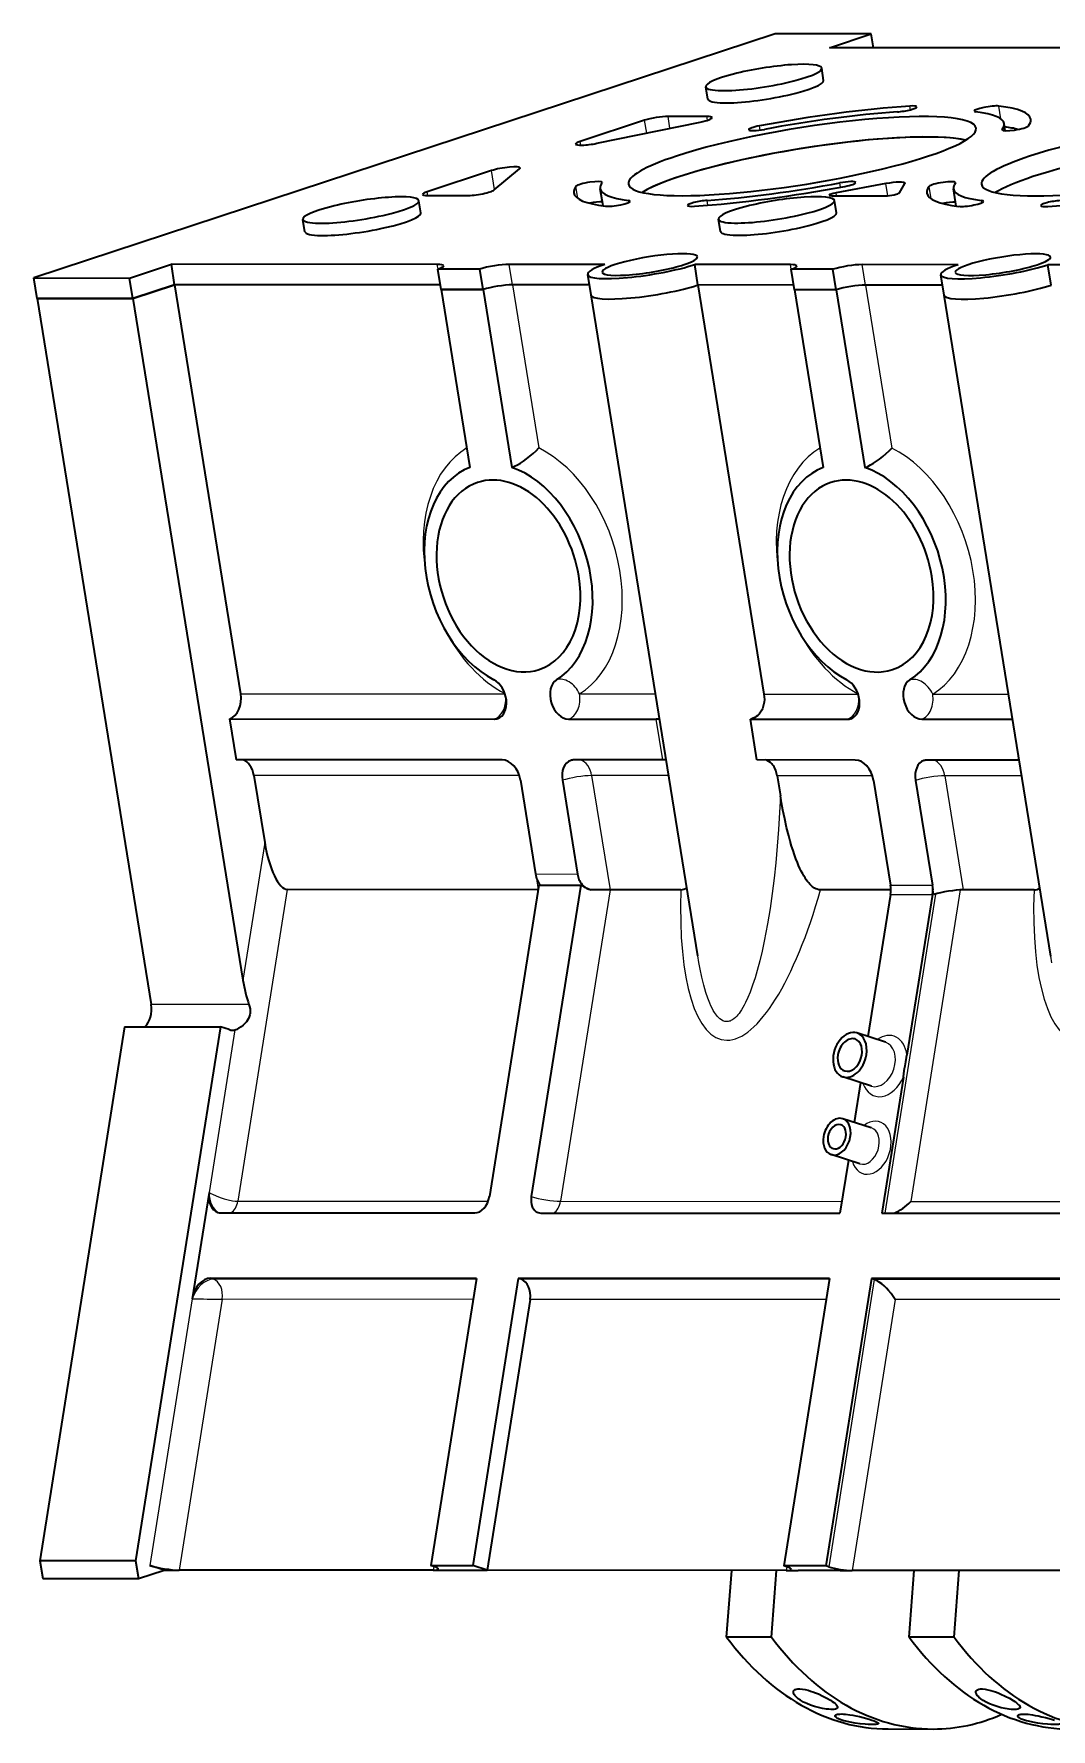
# Model space of a CAD drawing. Extents: x 0 to 420, y 0 to 297.
# Drawn here: x 221.7 to 270.3, y 80.4 to 161.3 of the extents above; entities that cross this region are included whole.
import ezdxf

# ---------------------------------------------------------------- set-up
doc = ezdxf.new("R2010")
doc.units = 0

msp = doc.modelspace()

# ---------------------------------------------------------------- linework, layer by layer
at = {"color": 7, "lineweight": 35}
for p, q in [((257.094, 161.284), (221.725, 149.633)), ((221.882, 148.659), (227.319, 114.956)), ((226.444, 148.655), (231.692, 116.121)), ((253.392, 117.271), (248.302, 148.824)), ((270.238, 117.263), (265.148, 148.816)), ((226.053, 113.895), (222.007, 88.402)), ((230.621, 113.893), (226.576, 88.4))]:
    msp.add_line(p, q, dxfattribs=at)
at = {"color": 7, "lineweight": 35, "ltscale": 0.114352}
msp.add_line((261.668, 161.283), (257.094, 161.284), dxfattribs=at)
at = {"color": 7, "lineweight": 35, "ltscale": 0.052503}
for p, q in [((259.674, 160.626), (261.668, 161.283)), ((226.287, 149.629), (228.281, 150.286)), ((228.439, 149.312), (226.444, 148.655)), ((226.444, 148.655), (228.439, 149.312))]:
    msp.add_line(p, q, dxfattribs=at)
at = {"color": 7, "lineweight": 35, "ltscale": 0.016662}
msp.add_line((261.775, 160.625), (261.668, 161.283), dxfattribs=at)
at = {"color": 7, "lineweight": 35, "ltscale": 0.317207}
for p, q in [((272.362, 160.621), (259.674, 160.626)), ((240.97, 150.281), (228.281, 150.286)), ((244.066, 126.633), (231.378, 126.639)), ((242.836, 101.884), (230.148, 101.89))]:
    msp.add_line(p, q, dxfattribs=at)
at = {"color": 7, "lineweight": 35, "ltscale": 0.014805}
for p, q in [((259.401, 159.066), (259.307, 159.65)), ((253.873, 158.174), (253.779, 158.759)), ((240.185, 152.736), (240.091, 153.321)), ((260.012, 152.745), (259.918, 153.33)), ((234.657, 151.844), (234.562, 152.429)), ((254.484, 151.853), (254.39, 152.438))]:
    msp.add_line(p, q, dxfattribs=at)
at = {"color": 7, "lineweight": 13, "ltscale": 0.004481}
msp.add_line((263.542, 157.664), (263.514, 157.841), dxfattribs=at)
at = {"color": 7, "lineweight": 13, "ltscale": 0.015526}
msp.add_line((267.857, 157.226), (267.758, 157.839), dxfattribs=at)
at = {"color": 7, "lineweight": 35, "ltscale": 0.080892}
for p, q in [((250.859, 157.164), (247.786, 156.152)), ((243.559, 154.76), (240.486, 153.747))]:
    msp.add_line(p, q, dxfattribs=at)
at = {"color": 7, "lineweight": 35, "ltscale": 0.125798}
msp.add_line((248.579, 156.061), (253.508, 157.073), dxfattribs=at)
at = {"color": 7, "lineweight": 13, "ltscale": 0.015558}
msp.add_line((250.958, 156.55), (250.859, 157.164), dxfattribs=at)
at = {"color": 7, "lineweight": 13, "ltscale": 0.014342}
msp.add_line((252.068, 156.777), (251.976, 157.344), dxfattribs=at)
at = {"color": 7, "lineweight": 35, "ltscale": 0.046399}
for p, q in [((253.832, 157.343), (251.976, 157.344)), ((240.511, 153.567), (242.367, 153.566))]:
    msp.add_line(p, q, dxfattribs=at)
at = {"color": 7, "lineweight": 13, "ltscale": 0.004529}
msp.add_line((253.861, 157.164), (253.832, 157.343), dxfattribs=at)
at = {"color": 7, "lineweight": 35, "ltscale": 0.008657}
msp.add_line((268.068, 156.662), (268.013, 157.004), dxfattribs=at)
at = {"color": 7, "lineweight": 13, "ltscale": 0.005085}
msp.add_line((256.377, 156.694), (256.344, 156.895), dxfattribs=at)
at = {"color": 7, "lineweight": 13, "ltscale": 0.000865202}
msp.add_line((267.924, 156.688), (267.918, 156.722), dxfattribs=at)
at = {"color": 7, "lineweight": 13, "ltscale": 0.00456}
msp.add_line((247.815, 155.972), (247.786, 156.152), dxfattribs=at)
at = {"color": 7, "lineweight": 13, "ltscale": 0.022876}
msp.add_line((243.705, 153.856), (243.559, 154.76), dxfattribs=at)
at = {"color": 7, "lineweight": 35, "ltscale": 0.039593}
msp.add_line((243.681, 153.836), (244.898, 154.849), dxfattribs=at)
at = {"color": 7, "lineweight": 13, "ltscale": 0.004561}
msp.add_line((240.515, 153.567), (240.486, 153.747), dxfattribs=at)
at = {"color": 7, "lineweight": 13, "ltscale": 0.014891}
for p, q in [((247.681, 153.422), (247.586, 154.01)), ((264.527, 153.415), (264.432, 154.003))]:
    msp.add_line(p, q, dxfattribs=at)
at = {"color": 7, "lineweight": 35, "ltscale": 0.020749}
msp.add_line((248.877, 153.076), (248.745, 153.896), dxfattribs=at)
at = {"color": 7, "lineweight": 35, "ltscale": 0.060413}
msp.add_line((262.375, 154.137), (259.997, 153.703), dxfattribs=at)
at = {"color": 7, "lineweight": 13, "ltscale": 0.005213}
msp.add_line((260.211, 153.967), (260.177, 154.172), dxfattribs=at)
at = {"color": 7, "lineweight": 13, "ltscale": 0.01455}
msp.add_line((262.467, 153.562), (262.375, 154.137), dxfattribs=at)
at = {"color": 7, "lineweight": 35, "ltscale": 0.012674}
msp.add_line((263.02, 153.702), (263.281, 154.137), dxfattribs=at)
at = {"color": 7, "lineweight": 35, "ltscale": 0.02075}
msp.add_line((265.724, 153.069), (265.592, 153.888), dxfattribs=at)
at = {"color": 7, "lineweight": 13, "ltscale": 0.002513}
msp.add_line((250.106, 153.239), (250.09, 153.338), dxfattribs=at)
at = {"color": 7, "lineweight": 13, "ltscale": 0.005818}
msp.add_line((253.878, 153.107), (253.841, 153.336), dxfattribs=at)
at = {"color": 7, "lineweight": 35, "ltscale": 0.064246}
msp.add_line((259.785, 153.558), (262.355, 153.557), dxfattribs=at)
at = {"color": 7, "lineweight": 13, "ltscale": 0.003668}
msp.add_line((260.021, 153.558), (259.997, 153.703), dxfattribs=at)
at = {"color": 7, "lineweight": 13, "ltscale": 0.002512}
msp.add_line((266.952, 153.231), (266.936, 153.33), dxfattribs=at)
at = {"color": 7, "lineweight": 35, "ltscale": 0.024675}
for p, q in [((228.439, 149.312), (228.281, 150.286)), ((241.158, 149.081), (241.001, 150.055)), ((243.157, 149.08), (243, 150.055)), ((248.302, 148.824), (248.144, 149.798)), ((253.405, 149.301), (253.248, 150.275)), ((258.005, 149.073), (257.848, 150.048)), ((260.004, 149.072), (259.846, 150.047)), ((265.148, 148.816), (264.991, 149.79)), ((270.251, 149.293), (270.094, 150.267)), ((221.882, 148.659), (221.725, 149.633)), ((226.444, 148.655), (226.287, 149.629))]:
    msp.add_line(p, q, dxfattribs=at)
at = {"color": 7, "lineweight": 13, "ltscale": 0.005662}
for p, q in [((241.006, 150.057), (240.97, 150.281)), ((257.852, 150.049), (257.816, 150.273))]:
    msp.add_line(p, q, dxfattribs=at)
at = {"color": 7, "lineweight": 35, "ltscale": 0.049968}
msp.add_line((243, 150.055), (241.001, 150.055), dxfattribs=at)
at = {"color": 7, "lineweight": 13, "ltscale": 0.024675}
for p, q in [((244.553, 149.305), (244.396, 150.279)), ((261.4, 149.297), (261.243, 150.271))]:
    msp.add_line(p, q, dxfattribs=at)
at = {"color": 7, "lineweight": 35, "ltscale": 0.114214}
for p, q in [((248.965, 150.277), (244.396, 150.279)), ((257.816, 150.273), (253.248, 150.275)), ((265.811, 150.269), (261.243, 150.271))]:
    msp.add_line(p, q, dxfattribs=at)
at = {"color": 7, "lineweight": 35, "ltscale": 0.049969}
for p, q in [((259.846, 150.047), (257.848, 150.048)), ((241.158, 149.081), (243.157, 149.08)), ((243.157, 149.08), (241.158, 149.081)), ((260.004, 149.072), (258.005, 149.073)), ((260.004, 149.072), (258.005, 149.073)), ((245.815, 120.656), (247.814, 120.655)), ((240.661, 88.173), (242.659, 88.172)), ((241.344, 87.952), (243.342, 87.951)), ((259.506, 88.164), (257.507, 88.165)), ((260.189, 87.944), (258.19, 87.944))]:
    msp.add_line(p, q, dxfattribs=at)
at = {"color": 7, "lineweight": 35, "ltscale": 0.12849}
msp.add_line((275.234, 150.265), (270.094, 150.267), dxfattribs=at)
at = {"color": 7, "lineweight": 35, "ltscale": 0.114049}
for p, q in [((221.725, 149.633), (226.287, 149.629)), ((226.444, 148.655), (221.882, 148.659)), ((221.882, 148.659), (226.444, 148.655))]:
    msp.add_line(p, q, dxfattribs=at)
at = {"color": 7, "lineweight": 35, "ltscale": 0.317084}
msp.add_line((241.122, 149.306), (228.439, 149.312), dxfattribs=at)
msp.add_line((241.122, 149.306), (228.439, 149.312), dxfattribs=at)
at = {"color": 7, "lineweight": 35, "ltscale": 0.494438}
msp.add_line((228.439, 149.312), (231.588, 129.787), dxfattribs=at)
at = {"color": 7, "lineweight": 35, "ltscale": 0.214915}
for p, q in [((241.158, 149.081), (242.527, 140.594)), ((243.157, 149.08), (244.526, 140.593)), ((258.005, 149.073), (259.374, 140.586)), ((260.004, 149.072), (261.373, 140.586))]:
    msp.add_line(p, q, dxfattribs=at)
at = {"color": 7, "lineweight": 35, "ltscale": 0.091776}
msp.add_line((248.224, 149.303), (244.553, 149.305), dxfattribs=at)
msp.add_line((248.224, 149.303), (244.553, 149.305), dxfattribs=at)
at = {"color": 7, "lineweight": 13, "ltscale": 0.197103}
for p, q in [((244.553, 149.305), (245.809, 141.521)), ((261.4, 149.297), (262.656, 141.513))]:
    msp.add_line(p, q, dxfattribs=at)
at = {"color": 7, "lineweight": 35, "ltscale": 0.114092}
msp.add_line((257.969, 149.298), (253.405, 149.301), dxfattribs=at)
msp.add_line((257.969, 149.298), (253.405, 149.301), dxfattribs=at)
at = {"color": 7, "lineweight": 35, "ltscale": 0.494437}
msp.add_line((253.405, 149.301), (256.555, 129.775), dxfattribs=at)
at = {"color": 7, "lineweight": 35, "ltscale": 0.091777}
msp.add_line((265.071, 149.295), (261.4, 149.297), dxfattribs=at)
msp.add_line((265.071, 149.295), (261.4, 149.297), dxfattribs=at)
at = {"color": 7, "lineweight": 13, "ltscale": 0.315216}
msp.add_line((231.588, 129.787), (244.197, 129.781), dxfattribs=at)
at = {"color": 7, "lineweight": 13, "ltscale": 0.090392}
msp.add_line((247.758, 129.779), (251.374, 129.778), dxfattribs=at)
at = {"color": 7, "lineweight": 13, "ltscale": 0.112224}
msp.add_line((256.555, 129.775), (261.044, 129.773), dxfattribs=at)
at = {"color": 7, "lineweight": 13, "ltscale": 0.090391}
msp.add_line((264.605, 129.772), (268.221, 129.77), dxfattribs=at)
at = {"color": 7, "lineweight": 35, "ltscale": 0.04935}
for p, q in [((231.063, 128.588), (231.378, 126.639)), ((256.221, 126.628), (255.907, 128.576))]:
    msp.add_line(p, q, dxfattribs=at)
at = {"color": 7, "lineweight": 35, "ltscale": 0.315821}
msp.add_line((231.063, 128.588), (243.696, 128.582), dxfattribs=at)
at = {"color": 7, "lineweight": 35, "ltscale": 0.104547}
msp.add_line((247.233, 128.58), (251.415, 128.578), dxfattribs=at)
at = {"color": 7, "lineweight": 13, "ltscale": 0.04935}
msp.add_line((251.729, 126.63), (251.415, 128.578), dxfattribs=at)
at = {"color": 7, "lineweight": 35, "ltscale": 0.115892}
msp.add_line((255.907, 128.576), (260.543, 128.574), dxfattribs=at)
at = {"color": 7, "lineweight": 35, "ltscale": 0.10836}
msp.add_line((264.08, 128.573), (268.414, 128.571), dxfattribs=at)
at = {"color": 7, "lineweight": 35, "ltscale": 0.105932}
msp.add_line((251.729, 126.63), (247.492, 126.632), dxfattribs=at)
at = {"color": 7, "lineweight": 35, "ltscale": 0.117277}
msp.add_line((260.912, 126.625), (256.221, 126.628), dxfattribs=at)
at = {"color": 7, "lineweight": 35, "ltscale": 0.109746}
msp.add_line((268.729, 126.622), (264.339, 126.624), dxfattribs=at)
at = {"color": 7, "lineweight": 35, "ltscale": 0.081132}
msp.add_line((232.217, 125.889), (232.734, 122.685), dxfattribs=at)
at = {"color": 7, "lineweight": 13, "ltscale": 0.316601}
msp.add_line((244.881, 125.883), (232.217, 125.889), dxfattribs=at)
at = {"color": 7, "lineweight": 35, "ltscale": 0.113277}
for p, q in [((244.937, 125.658), (245.658, 121.185)), ((246.936, 125.657), (247.657, 121.184))]:
    msp.add_line(p, q, dxfattribs=at)
at = {"color": 7, "lineweight": 13, "ltscale": 0.137952}
for p, q in [((248.332, 125.882), (249.211, 120.434)), ((265.178, 125.874), (266.057, 120.427))]:
    msp.add_line(p, q, dxfattribs=at)
at = {"color": 7, "lineweight": 13, "ltscale": 0.091776}
msp.add_line((252.003, 125.88), (248.332, 125.882), dxfattribs=at)
at = {"color": 7, "lineweight": 35, "ltscale": 0.024313}
msp.add_line((257.183, 125.878), (257.338, 124.918), dxfattribs=at)
at = {"color": 7, "lineweight": 13, "ltscale": 0.113609}
msp.add_line((261.728, 125.876), (257.183, 125.878), dxfattribs=at)
at = {"color": 7, "lineweight": 35, "ltscale": 0.126677}
for p, q in [((261.783, 125.651), (262.59, 120.648)), ((263.782, 125.65), (264.589, 120.647))]:
    msp.add_line(p, q, dxfattribs=at)
at = {"color": 7, "lineweight": 13, "ltscale": 0.091777}
msp.add_line((268.85, 125.873), (265.178, 125.874), dxfattribs=at)
at = {"color": 7, "lineweight": 13, "ltscale": 0.166168}
msp.add_line((232.734, 122.685), (231.692, 116.121), dxfattribs=at)
at = {"color": 7, "lineweight": 35, "ltscale": 0.376426}
for p, q in [((245.815, 120.656), (243.455, 105.785)), ((247.814, 120.655), (245.454, 105.784))]:
    msp.add_line(p, q, dxfattribs=at)
at = {"color": 7, "lineweight": 13, "ltscale": 0.049968}
for p, q in [((245.658, 121.185), (247.657, 121.184)), ((262.59, 120.648), (264.589, 120.647))]:
    msp.add_line(p, q, dxfattribs=at)
at = {"color": 7, "lineweight": 13, "ltscale": 0.0158}
msp.add_line((245.682, 121.073), (245.782, 120.449), dxfattribs=at)
at = {"color": 7, "lineweight": 13, "ltscale": 0.005638}
msp.add_line((264.589, 120.647), (264.625, 120.425), dxfattribs=at)
at = {"color": 7, "lineweight": 13, "ltscale": 0.376426}
for p, q in [((233.81, 120.441), (231.45, 105.57)), ((249.211, 120.434), (246.851, 105.563))]:
    msp.add_line(p, q, dxfattribs=at)
at = {"color": 7, "lineweight": 35, "ltscale": 0.299258}
msp.add_line((245.78, 120.436), (233.81, 120.441), dxfattribs=at)
at = {"color": 7, "lineweight": 35, "ltscale": 0.084515}
msp.add_line((252.591, 120.433), (249.211, 120.434), dxfattribs=at)
at = {"color": 7, "lineweight": 35, "ltscale": 0.083952}
msp.add_line((262.608, 120.428), (259.25, 120.43), dxfattribs=at)
at = {"color": 7, "lineweight": 35, "ltscale": 0.171539}
msp.add_line((262.591, 120.203), (261.516, 113.426), dxfattribs=at)
at = {"color": 7, "lineweight": 13, "ltscale": 0.38554}
msp.add_line((264.737, 120.227), (262.32, 104.996), dxfattribs=at)
at = {"color": 7, "lineweight": 13, "ltscale": 0.049969}
msp.add_line((262.591, 120.203), (264.59, 120.202), dxfattribs=at)
at = {"color": 7, "lineweight": 35, "ltscale": 0.193842}
msp.add_line((264.59, 120.202), (263.375, 112.544), dxfattribs=at)
at = {"color": 7, "lineweight": 13, "ltscale": 0.376328}
msp.add_line((265.914, 120.423), (263.555, 105.556), dxfattribs=at)
at = {"color": 7, "lineweight": 13, "ltscale": 0.005637}
msp.add_line((264.661, 120.202), (264.625, 120.425), dxfattribs=at)
at = {"color": 7, "lineweight": 35, "ltscale": 0.084516}
msp.add_line((269.438, 120.425), (266.057, 120.427), dxfattribs=at)
at = {"color": 7, "lineweight": 13, "ltscale": 0.116618}
msp.add_line((231.984, 114.956), (227.319, 114.956), dxfattribs=at)
at = {"color": 7, "lineweight": 35, "ltscale": 0.114201}
for p, q in [((226.053, 113.895), (230.621, 113.893)), ((226.576, 88.4), (222.007, 88.402))]:
    msp.add_line(p, q, dxfattribs=at)
at = {"color": 7, "lineweight": 13, "ltscale": 0.196414}
msp.add_line((231.315, 113.746), (230.084, 105.986), dxfattribs=at)
at = {"color": 7, "lineweight": 35, "ltscale": 0.011093}
msp.add_line((231.043, 113.756), (230.621, 113.893), dxfattribs=at)
at = {"color": 7, "lineweight": 35, "ltscale": 0.035887}
for p, q in [((262.357, 113.154), (260.991, 113.596)), ((261.676, 109.062), (260.31, 109.504))]:
    msp.add_line(p, q, dxfattribs=at)
at = {"color": 7, "lineweight": 35, "ltscale": 0.035888}
for p, q in [((261.68, 111.061), (260.314, 111.502)), ((261.123, 107.35), (259.757, 107.791))]:
    msp.add_line(p, q, dxfattribs=at)
at = {"color": 7, "lineweight": 35, "ltscale": 0.048147}
msp.add_line((261.167, 111.227), (260.865, 109.325), dxfattribs=at)
at = {"color": 7, "lineweight": 35, "ltscale": 0.164464}
msp.add_line((263.208, 111.494), (262.177, 104.996), dxfattribs=at)
at = {"color": 7, "lineweight": 35, "ltscale": 0.063994}
msp.add_line((260.579, 107.525), (260.178, 104.997), dxfattribs=at)
at = {"color": 7, "lineweight": 35, "ltscale": 0.128382}
msp.add_line((230.084, 105.986), (229.279, 100.915), dxfattribs=at)
at = {"color": 7, "lineweight": 13, "ltscale": 0.298677}
msp.add_line((231.45, 105.57), (243.397, 105.565), dxfattribs=at)
at = {"color": 7, "lineweight": 13, "ltscale": 0.335402}
msp.add_line((246.851, 105.563), (260.267, 105.557), dxfattribs=at)
at = {"color": 7, "lineweight": 13, "ltscale": 0.353246}
for p, q in [((263.555, 105.556), (277.685, 105.549)), ((276.942, 100.867), (262.812, 100.874))]:
    msp.add_line(p, q, dxfattribs=at)
at = {"color": 7, "lineweight": 35, "ltscale": 0.30293}
for p, q in [((230.643, 105.011), (242.76, 105.005)), ((240.773, 87.952), (228.655, 87.958))]:
    msp.add_line(p, q, dxfattribs=at)
at = {"color": 7, "lineweight": 35, "ltscale": 0.35692}
for p, q in [((245.901, 105.004), (260.178, 104.997)), ((257.619, 87.945), (243.342, 87.951))]:
    msp.add_line(p, q, dxfattribs=at)
at = {"color": 7, "lineweight": 35, "ltscale": 0.385472}
msp.add_line((262.177, 104.996), (277.596, 104.989), dxfattribs=at)
at = {"color": 7, "lineweight": 13, "ltscale": 0.003589}
msp.add_line((230.285, 101.845), (230.148, 101.89), dxfattribs=at)
at = {"color": 7, "lineweight": 13, "ltscale": 0.313617}
msp.add_line((242.829, 101.84), (230.285, 101.845), dxfattribs=at)
at = {"color": 7, "lineweight": 35, "ltscale": 0.347062}
for p, q in [((242.836, 101.884), (240.661, 88.173)), ((244.835, 101.883), (242.659, 88.172)), ((259.683, 101.876), (257.507, 88.165)), ((261.682, 101.875), (259.506, 88.164))]:
    msp.add_line(p, q, dxfattribs=at)
at = {"color": 7, "lineweight": 35, "ltscale": 0.371197}
msp.add_line((259.683, 101.876), (244.835, 101.883), dxfattribs=at)
at = {"color": 7, "lineweight": 35, "ltscale": 0.003589}
for p, q in [((244.972, 101.839), (244.835, 101.883)), ((261.818, 101.831), (261.682, 101.875)), ((240.797, 88.129), (240.661, 88.173)), ((257.644, 88.121), (257.507, 88.165)), ((259.643, 88.12), (259.506, 88.164))]:
    msp.add_line(p, q, dxfattribs=at)
at = {"color": 7, "lineweight": 13, "ltscale": 0.367607}
msp.add_line((259.676, 101.832), (244.972, 101.839), dxfattribs=at)
at = {"color": 7, "lineweight": 13, "ltscale": 0.347062}
msp.add_line((261.818, 101.831), (259.643, 88.12), dxfattribs=at)
at = {"color": 7, "lineweight": 35, "ltscale": 0.385471}
msp.add_line((277.1, 101.868), (261.682, 101.875), dxfattribs=at)
at = {"color": 7, "lineweight": 13, "ltscale": 0.381882}
msp.add_line((277.094, 101.824), (261.818, 101.831), dxfattribs=at)
at = {"color": 7, "lineweight": 13, "ltscale": 0.322374}
msp.add_line((229.279, 100.915), (227.259, 88.179), dxfattribs=at)
at = {"color": 7, "lineweight": 13, "ltscale": 0.327311}
for p, q in [((230.707, 100.889), (228.655, 87.958)), ((262.812, 100.874), (260.76, 87.943))]:
    msp.add_line(p, q, dxfattribs=at)
at = {"color": 7, "lineweight": 13, "ltscale": 0.299258}
msp.add_line((242.678, 100.883), (230.707, 100.889), dxfattribs=at)
at = {"color": 7, "lineweight": 35, "ltscale": 0.327311}
msp.add_line((245.394, 100.882), (243.342, 87.951), dxfattribs=at)
at = {"color": 7, "lineweight": 13, "ltscale": 0.353247}
msp.add_line((259.524, 100.875), (245.394, 100.882), dxfattribs=at)
at = {"color": 7, "lineweight": 35, "ltscale": 0.021431}
for p, q in [((222.007, 88.402), (222.144, 87.555)), ((226.575, 88.4), (226.712, 87.553))]:
    msp.add_line(p, q, dxfattribs=at)
at = {"color": 7, "lineweight": 35, "ltscale": 0.1142}
msp.add_line((222.144, 87.555), (226.712, 87.553), dxfattribs=at)
at = {"color": 7, "lineweight": 35, "ltscale": 0.032361}
msp.add_line((226.712, 87.553), (227.941, 87.958), dxfattribs=at)
at = {"color": 7, "lineweight": 35, "ltscale": 0.017944}
for p, q in [((227.941, 87.958), (227.258, 88.179)), ((243.342, 87.951), (242.659, 88.172))]:
    msp.add_line(p, q, dxfattribs=at)
at = {"color": 7, "lineweight": 35, "ltscale": 0.017846}
msp.add_line((227.942, 87.958), (228.655, 87.958), dxfattribs=at)
at = {"color": 7, "lineweight": 13, "ltscale": 0.004436}
for p, q in [((240.8, 88.128), (240.773, 87.952)), ((257.647, 88.12), (257.619, 87.945))]:
    msp.add_line(p, q, dxfattribs=at)
at = {"color": 7, "lineweight": 35, "ltscale": 0.014277}
for p, q in [((240.773, 87.952), (241.344, 87.952)), ((260.189, 87.944), (260.76, 87.943))]:
    msp.add_line(p, q, dxfattribs=at)
at = {"color": 7, "lineweight": 35, "ltscale": 0.079765}
for p, q in [((254.772, 84.764), (255.013, 87.946)), ((256.914, 84.763), (257.155, 87.945)), ((263.481, 84.76), (263.722, 87.942)), ((265.622, 84.759), (265.864, 87.941))]:
    msp.add_line(p, q, dxfattribs=at)
at = {"color": 7, "lineweight": 35, "ltscale": 0.014276}
msp.add_line((257.619, 87.945), (258.19, 87.944), dxfattribs=at)
at = {"color": 7, "lineweight": 35, "ltscale": 0.356918}
msp.add_line((275.037, 87.937), (260.76, 87.943), dxfattribs=at)
at = {"color": 7, "lineweight": 35, "ltscale": 0.053538}
for p, q in [((256.914, 84.763), (254.772, 84.764)), ((265.622, 84.759), (263.481, 84.76)), ((262.477, 80.375), (264.619, 80.374))]:
    msp.add_line(p, q, dxfattribs=at)
at = {"color": 7, "lineweight": 35}
for points in [[(244.526, 140.593), (244.59, 140.617), (244.657, 140.645), (244.795, 140.715), (244.935, 140.798), (245.08, 140.894), (245.221, 140.996), (245.386, 141.126), (245.54, 141.259), (245.683, 141.391), (245.809, 141.521)], [(261.373, 140.586), (261.437, 140.609), (261.504, 140.638), (261.642, 140.708), (261.782, 140.79), (261.927, 140.886), (262.068, 140.988), (262.232, 141.118), (262.387, 141.251), (262.529, 141.384), (262.656, 141.513)], [(256.555, 129.775), (256.569, 129.645), (256.572, 129.513), (256.562, 129.381), (256.538, 129.252), (256.501, 129.128), (256.478, 129.069), (256.451, 129.011), (256.39, 128.909), (256.356, 128.862), (256.318, 128.817), (256.256, 128.756), (256.189, 128.703), (256.115, 128.657), (256.038, 128.619), (255.973, 128.595), (255.907, 128.576)], [(257.183, 125.878), (257.157, 126.005), (257.118, 126.126), (257.067, 126.24), (257.036, 126.296), (257.002, 126.348), (256.968, 126.394), (256.93, 126.437), (256.862, 126.501), (256.788, 126.554), (256.707, 126.597), (256.621, 126.627)], [(259.25, 120.43), (259.164, 120.437), (259.098, 120.454), (259.031, 120.48), (258.966, 120.514), (258.908, 120.552), (258.852, 120.596), (258.795, 120.646), (258.741, 120.7), (258.687, 120.761), (258.635, 120.825), (258.572, 120.911), (258.513, 120.999), (258.456, 121.093), (258.402, 121.188), (258.335, 121.317), (258.271, 121.448), (258.208, 121.589), (258.15, 121.73), (258.079, 121.912), (258.013, 122.094), (257.942, 122.306), (257.875, 122.517), (257.805, 122.758), (257.739, 122.999), (257.636, 123.411), (257.543, 123.822), (257.46, 124.232), (257.396, 124.575), (257.338, 124.918)], [(247.657, 121.184), (247.685, 121.054), (247.726, 120.929), (247.751, 120.869), (247.78, 120.812), (247.825, 120.74), (247.876, 120.674), (247.934, 120.614), (248.015, 120.55), (248.106, 120.499), (248.205, 120.46), (248.31, 120.434)], [(248.31, 120.434), (248.249, 120.447), (248.189, 120.464), (248.113, 120.492), (248.041, 120.528), (247.975, 120.571), (247.91, 120.626)], [(231.984, 114.956), (232.014, 114.856), (232.034, 114.754), (232.043, 114.65), (232.038, 114.546), (232.022, 114.455), (231.996, 114.367), (231.96, 114.282), (231.915, 114.203), (231.864, 114.128), (231.806, 114.059), (231.76, 114.01), (231.711, 113.965), (231.608, 113.884), (231.507, 113.822)], [(263.283, 112.022), (263.318, 112.227), (263.356, 112.434), (263.375, 112.544)], [(263.208, 111.494), (263.232, 111.664), (263.265, 111.903), (263.283, 112.022)], [(262.812, 100.874), (262.722, 101.019), (262.616, 101.164), (262.498, 101.308), (262.396, 101.417), (262.288, 101.522), (262.173, 101.621), (262.052, 101.71), (261.991, 101.749), (261.93, 101.783), (261.873, 101.81), (261.818, 101.831)], [(257.958, 82.12), (257.959, 82.159), (257.97, 82.195), (257.994, 82.227), (258.03, 82.253), (258.06, 82.267), (258.093, 82.277), (258.173, 82.29), (258.267, 82.292), (258.393, 82.28), (258.527, 82.255), (258.665, 82.221), (258.778, 82.187), (258.89, 82.149), (259.02, 82.099), (259.148, 82.046), (259.357, 81.95), (259.552, 81.849), (259.728, 81.745)], [(258.3, 81.746), (258.192, 81.82), (258.101, 81.897), (258.06, 81.939), (258.025, 81.98), (257.999, 82.016), (257.98, 82.052), (257.966, 82.086), (257.958, 82.12)], [(260.063, 81.425), (260.061, 81.397), (260.048, 81.371), (260.023, 81.35), (259.997, 81.337), (259.964, 81.326), (259.882, 81.312), (259.813, 81.308), (259.737, 81.308), (259.643, 81.314), (259.543, 81.324), (259.354, 81.354), (259.16, 81.397), (258.968, 81.451), (258.781, 81.514), (258.605, 81.586), (258.445, 81.663), (258.3, 81.746)], [(259.728, 81.745), (259.814, 81.688), (259.891, 81.632), (259.947, 81.585), (259.994, 81.54), (260.033, 81.493), (260.057, 81.45), (260.063, 81.425)], [(266.667, 82.116), (266.667, 82.155), (266.679, 82.191), (266.703, 82.223), (266.739, 82.249), (266.768, 82.263), (266.802, 82.273), (266.882, 82.286), (266.976, 82.288), (267.102, 82.276), (267.236, 82.251), (267.374, 82.217), (267.486, 82.183), (267.599, 82.145), (267.729, 82.095), (267.857, 82.042), (268.066, 81.946), (268.261, 81.845), (268.437, 81.741)], [(267.009, 81.742), (266.901, 81.816), (266.81, 81.893), (266.768, 81.935), (266.733, 81.976), (266.708, 82.012), (266.688, 82.048), (266.675, 82.082), (266.667, 82.116)], [(268.772, 81.421), (268.77, 81.393), (268.757, 81.368), (268.732, 81.346), (268.705, 81.333), (268.673, 81.322), (268.591, 81.308), (268.522, 81.304), (268.446, 81.304), (268.352, 81.31), (268.252, 81.32), (268.063, 81.35), (267.869, 81.393), (267.677, 81.447), (267.49, 81.51), (267.313, 81.582), (267.153, 81.659), (267.009, 81.742)], [(268.437, 81.741), (268.523, 81.684), (268.599, 81.628), (268.656, 81.582), (268.703, 81.536), (268.742, 81.489), (268.766, 81.446), (268.772, 81.421)], [(259.952, 80.997), (259.954, 81.017), (259.966, 81.035), (259.987, 81.051), (260.017, 81.065), (260.058, 81.076), (260.106, 81.084), (260.179, 81.09), (260.261, 81.091), (260.351, 81.087), (260.447, 81.079), (260.651, 81.054), (260.79, 81.03), (260.93, 81.003), (261.107, 80.965), (261.279, 80.922), (261.566, 80.842), (261.699, 80.8)], [(260.272, 80.8), (260.137, 80.852), (260.081, 80.879), (260.033, 80.907), (259.996, 80.934), (259.969, 80.961), (259.958, 80.979), (259.952, 80.997)], [(268.661, 80.993), (268.663, 81.013), (268.675, 81.031), (268.696, 81.047), (268.726, 81.061), (268.767, 81.072), (268.815, 81.08), (268.888, 81.086), (268.97, 81.087), (269.06, 81.083), (269.156, 81.076), (269.359, 81.05), (269.499, 81.026), (269.639, 80.999), (269.816, 80.961), (269.988, 80.918), (270.275, 80.838), (270.408, 80.796)], [(268.981, 80.796), (268.846, 80.848), (268.789, 80.875), (268.742, 80.903), (268.704, 80.93), (268.678, 80.957), (268.667, 80.975), (268.661, 80.993)], [(262.014, 80.643), (262.012, 80.632), (262.002, 80.622), (261.978, 80.611), (261.941, 80.602), (261.893, 80.596), (261.794, 80.59), (261.674, 80.589), (261.531, 80.594), (261.378, 80.604), (261.142, 80.626), (260.904, 80.657), (260.671, 80.698), (260.46, 80.745), (260.363, 80.772), (260.272, 80.8)], [(261.699, 80.8), (261.811, 80.76), (261.904, 80.722), (261.976, 80.684), (261.999, 80.666), (262.011, 80.65), (262.014, 80.643)], [(270.723, 80.639), (270.72, 80.628), (270.711, 80.618), (270.686, 80.607), (270.65, 80.598), (270.602, 80.592), (270.502, 80.586), (270.382, 80.585), (270.24, 80.59), (270.087, 80.6), (269.851, 80.622), (269.613, 80.653), (269.38, 80.694), (269.169, 80.741), (269.071, 80.768), (268.981, 80.796)]]:
    msp.add_lwpolyline(points, dxfattribs=at)
at = {"color": 7, "lineweight": 13}
for points in [[(257.338, 124.918), (257.301, 124.115), (257.252, 123.314), (257.191, 122.512), (257.117, 121.713), (257.038, 120.983), (256.947, 120.256), (256.843, 119.532), (256.786, 119.172), (256.726, 118.812), (256.649, 118.394), (256.567, 117.979), (256.465, 117.506), (256.353, 117.038), (256.231, 116.576), (256.127, 116.224), (256.014, 115.878), (255.89, 115.541), (255.788, 115.291), (255.677, 115.05), (255.614, 114.926), (255.548, 114.807), (255.488, 114.706), (255.424, 114.61), (255.367, 114.531), (255.308, 114.456), (255.253, 114.394), (255.196, 114.336), (255.112, 114.265), (255.025, 114.208), (254.981, 114.185), (254.936, 114.167), (254.892, 114.153), (254.849, 114.144), (254.806, 114.139), (254.764, 114.139), (254.722, 114.143), (254.68, 114.15), (254.638, 114.163), (254.595, 114.179), (254.52, 114.22), (254.449, 114.272), (254.38, 114.335), (254.331, 114.388), (254.284, 114.446), (254.196, 114.572), (254.133, 114.675), (254.075, 114.785), (254.019, 114.9), (253.966, 115.019), (253.87, 115.266), (253.784, 115.523), (253.729, 115.703), (253.679, 115.886), (253.586, 116.26), (253.505, 116.64), (253.446, 116.954), (253.392, 117.271)], [(270.292, 116.946), (270.238, 117.263)], [(230.084, 105.986), (230.159, 105.942), (230.239, 105.898), (230.415, 105.816), (230.605, 105.742), (230.801, 105.678), (230.999, 105.628), (231.192, 105.592), (231.326, 105.576), (231.45, 105.57)]]:
    msp.add_lwpolyline(points, dxfattribs=at)
at = {"color": 7, "lineweight": 35}
for centre, radius, start, end in [((243.698, 129.077), 0.495, 269.815, 288.12407), ((251.422, 126.885), 1.693, 85.02316, 90.22661), ((260.544, 129.07), 0.495, 269.815, 288.12407), ((247.491, 126.136), 0.495, 89.81478, 108.13321), ((251.743, 125.267), 1.362, 84.10253, 90.57922), ((264.337, 126.129), 0.495, 89.81478, 108.13321), ((246.952, 121.39), 1.31, 189.00743, 214.08795), ((249.128, -357.707), 478.141, 89.99013, 90.09804), ((252.593, 120.861), 0.429, 269.82131, 309.58657), ((269.439, 120.854), 0.429, 269.82131, 309.58657), ((231.198, 114.233), 0.501, 251.94674, 269.91178), ((231.197, 114.229), 0.497, 270.05524, 283.77866), ((231.111, 114.534), 0.814, 284.52794, 299.07711), ((245.901, 105.4), 0.397, 252.1859, 270.12283)]:
    msp.add_arc(centre, radius, start, end, dxfattribs=at)
at = {"color": 7, "lineweight": 13}
msp.add_arc((230.892, 150.365), 49.477, 268.1326, 269.78636, dxfattribs=at)
at = {"color": 7, "lineweight": 35}
for centre, major_axis, ratio, start_param, end_param in [((256.543, 159.204), (2.764, 0.446), 0.160682, 6.283185, 9.424778), ((256.543, 159.204), (2.764, 0.446), 0.160682, 3.877324, 6.283185), ((256.543, 159.204), (2.764, 0.446), 0.160682, 3.141593, 3.877324), ((256.637, 158.62), (2.764, 0.446), 0.160682, 3.877324, 6.283185), ((256.637, 158.62), (2.764, 0.446), 0.160682, 3.141593, 3.877324), ((258.379, 155.45), (10.9, 1.758), 0.160682, 1.054559, 1.732594), ((263.216, 157.702), (0.633, 0.102), 0.160682, 4.196152, 6.283109), ((263.216, 157.702), (0.633, 0.102), 0.160682, 6.283109, 7.337744), ((267.213, 157.7), (0.633, 0.102), 0.160682, 0.509371, 3.14165), ((258.379, 155.45), (10.9, 1.758), 0.160682, 6.283184, 6.792556), ((251.43, 157.164), (0.79, 0.127), 0.160682, 0.781965, 2.352761), ((258.379, 155.45), (8.293, 1.338), 0.160682, 6.283145, 8.635947), ((253.286, 157.163), (0.79, 0.127), 0.160682, 4.970755, 6.283223), ((253.286, 157.163), (0.79, 0.127), 0.160682, 0.000038, 0.781965), ((258.379, 155.45), (9.634, 1.554), 0.160682, 1.054559, 1.732594), ((267.213, 157.7), (0.633, 0.102), 0.160682, 3.14165, 3.650963), ((258.379, 155.45), (9.634, 1.554), 0.160682, 6.283184, 6.792556), ((258.379, 155.45), (9.634, 1.554), 0.160682, 6.114521, 6.283184), ((258.379, 155.45), (10.9, 1.758), 0.160682, 6.114521, 6.283184), ((275.226, 155.442), (8.293, 1.338), 0.160682, 6.283145, 8.635947), ((258.379, 155.45), (8.293, 1.338), 0.160682, 3.141552, 6.283145), ((258.536, 154.475), (8.293, 1.338), 0.160682, 0.374333, 2.767259), ((258.536, 154.475), (-8.293, -1.338), 0.160682, 3.515903, 5.494354), ((258.536, 154.475), (8.293, 1.338), 0.160682, 0.37431, 2.352761), ((256.462, 156.811), (0.633, 0.102), 0.160682, 1.732594, 3.141593), ((256.462, 156.811), (0.633, 0.102), 0.160682, 3.141593, 4.874187), ((275.226, 155.442), (8.293, 1.338), 0.160682, 3.141552, 6.283145), ((268.545, 156.806), (0.633, 0.102), 0.160682, 2.972928, 3.141593), ((268.545, 156.806), (0.633, 0.102), 0.160682, 3.141593, 6.114521), ((258.536, 154.475), (10.9, 1.758), 0.160682, 0.348255, 0.486822), ((258.536, 154.475), (10.9, 1.758), 0.160682, 0.348255, 0.486822), ((275.383, 154.468), (-8.293, -1.338), 0.160682, 3.515903, 5.494354), ((275.383, 154.468), (8.293, 1.338), 0.160682, 0.37431, 2.352761), ((248.357, 156.151), (0.79, 0.127), 0.160682, 2.352761, 3.141592), ((248.357, 156.151), (0.79, 0.127), 0.160682, 3.141592, 4.970755), ((258.379, 155.45), (8.293, 1.338), 0.160682, 2.352761, 3.141552), ((275.226, 155.442), (8.293, 1.338), 0.160682, 2.352761, 3.141552), ((244.13, 154.759), (0.79, 0.127), 0.160682, 0, 2.352761), ((244.13, 154.759), (0.79, 0.127), 0.160682, 6.017953, 6.283186), ((241.057, 153.747), (0.79, 0.127), 0.160682, 2.352761, 3.141614), ((242.913, 153.746), (0.79, 0.127), 0.160682, 3.923558, 6.017953), ((258.379, 155.45), (10.9, 1.758), 0.160682, 2.972928, 3.141592), ((248.213, 154.094), (0.633, 0.102), 0.160682, 0, 2.972928), ((258.379, 155.45), (9.634, 1.554), 0.160682, 2.972928, 3.141592), ((258.379, 155.45), (9.634, 1.554), 0.160682, 3.141592, 3.650963), ((248.213, 154.094), (0.633, 0.102), 0.160682, 6.114521, 6.283185), ((258.536, 154.475), (8.293, 1.338), 0.160682, 2.352761, 2.767282), ((258.536, 154.475), (8.293, 1.338), 0.160682, 2.352761, 2.767282), ((258.379, 155.45), (10.9, 1.758), 0.160682, 4.196152, 4.874187), ((258.379, 155.45), (9.634, 1.554), 0.160682, 4.196152, 4.874187), ((260.296, 154.088), (0.633, 0.102), 0.160682, 6.283185, 8.015779), ((260.296, 154.088), (0.633, 0.102), 0.160682, 4.874187, 6.283185), ((262.495, 154.027), (0.79, 0.127), 0.160682, 6.283101, 7.98154), ((262.495, 154.027), (0.79, 0.127), 0.160682, 6.14876, 6.283101), ((275.226, 155.442), (10.9, 1.758), 0.160682, 2.972928, 3.141592), ((265.059, 154.086), (0.633, 0.102), 0.160682, 0, 2.972928), ((275.226, 155.442), (9.634, 1.554), 0.160682, 2.972928, 3.141592), ((275.226, 155.442), (9.634, 1.554), 0.160682, 3.141592, 3.650963), ((265.059, 154.086), (0.633, 0.102), 0.160682, 6.114521, 6.283185), ((275.383, 154.468), (8.293, 1.338), 0.160682, 2.352761, 2.767282), ((275.383, 154.468), (8.293, 1.338), 0.160682, 2.352761, 2.767282), ((275.226, 155.442), (10.9, 1.758), 0.160682, 4.196152, 4.874187), ((237.326, 152.875), (2.764, 0.446), 0.160682, 6.283185, 9.424778), ((237.326, 152.875), (2.764, 0.446), 0.160682, 3.877324, 6.283185), ((241.057, 153.747), (0.79, 0.127), 0.160682, 3.141614, 3.923558), ((258.379, 155.45), (10.9, 1.758), 0.160682, 3.141592, 3.650963), ((248.37, 153.12), (0.633, 0.102), 0.160682, 0.692111, 1.768746), ((248.37, 153.12), (0.633, 0.102), 0.160682, 0.692111, 1.768746), ((249.545, 153.199), (0.633, 0.102), 0.160682, 3.650963, 6.283243), ((249.545, 153.199), (0.633, 0.102), 0.160682, 0.000057, 0.509371), ((253.542, 153.197), (0.633, 0.102), 0.160682, 1.054559, 3.141517), ((253.542, 153.197), (0.633, 0.102), 0.160682, 3.141517, 4.196152), ((257.154, 152.884), (2.764, 0.446), 0.160682, 6.283185, 9.424778), ((257.154, 152.884), (2.764, 0.446), 0.160682, 3.877324, 6.283185), ((260.058, 153.648), (0.395, 0.064), 0.160682, 1.698355, 3.141592), ((260.058, 153.648), (0.395, 0.064), 0.160682, 3.141592, 3.923558), ((262.628, 153.647), (0.395, 0.064), 0.160682, 3.923558, 6.14876), ((275.226, 155.442), (10.9, 1.758), 0.160682, 3.141592, 3.650963), ((265.217, 153.112), (0.633, 0.102), 0.160682, 0.692111, 1.768746), ((265.217, 153.112), (0.633, 0.102), 0.160682, 0.692111, 1.768746), ((266.392, 153.192), (0.633, 0.102), 0.160682, 3.650963, 6.283243), ((266.392, 153.192), (0.633, 0.102), 0.160682, 0.000057, 0.509371), ((270.389, 153.19), (0.633, 0.102), 0.160682, 1.054559, 3.141517), ((270.389, 153.19), (0.633, 0.102), 0.160682, 3.141517, 4.196152), ((237.326, 152.875), (2.764, 0.446), 0.160682, 3.141593, 3.877324), ((237.421, 152.29), (2.764, 0.446), 0.160682, 3.877324, 6.283185), ((257.154, 152.884), (2.764, 0.446), 0.160682, 3.141593, 3.877324), ((257.248, 152.299), (2.764, 0.446), 0.160682, 3.877324, 6.283185), ((237.421, 152.29), (2.764, 0.446), 0.160682, 3.141593, 3.877324), ((257.248, 152.299), (2.764, 0.446), 0.160682, 3.141593, 3.877324), ((251.106, 150.276), (2.271, 0.366), 0.160682, 0.000021, 3.141614), ((251.106, 150.276), (2.271, 0.366), 0.160682, 5.494354, 6.283206), ((267.953, 150.268), (2.271, 0.366), 0.160682, 0.000021, 3.141614), ((267.953, 150.268), (2.271, 0.366), 0.160682, 5.494354, 6.283206), ((240.287, 150.056), (0.987, 0.159), 0.160682, 0.000021, 0.781965), ((240.287, 150.056), (0.987, 0.159), 0.160682, 5.494354, 6.283206), ((243.714, 150.054), (0.987, 0.159), 0.160682, 0.781965, 2.352761), ((251.106, 150.276), (2.962, 0.478), 0.160682, 2.352761, 3.141614), ((251.106, 150.276), (2.962, 0.478), 0.160682, 3.141614, 5.494354), ((251.106, 150.276), (2.271, 0.366), 0.160682, 3.141614, 5.494354), ((257.134, 150.048), (0.987, 0.159), 0.160682, 0.000021, 0.781965), ((257.134, 150.048), (0.987, 0.159), 0.160682, 5.494354, 6.283206), ((260.56, 150.047), (0.987, 0.159), 0.160682, 0.781965, 2.352761), ((267.953, 150.268), (2.962, 0.478), 0.160682, 2.352761, 3.141614), ((267.953, 150.268), (2.962, 0.478), 0.160682, 3.141614, 5.494354), ((267.953, 150.268), (2.271, 0.366), 0.160682, 3.141614, 5.494354), ((243.871, 149.08), (0.987, 0.159), 0.160682, 0.781965, 2.352761), ((243.871, 149.08), (0.987, 0.159), 0.160682, 0.781965, 2.352761), ((251.263, 149.302), (2.962, 0.478), 0.160682, 3.141614, 5.494354), ((251.263, 149.302), (2.962, 0.478), 0.160682, 3.141614, 5.494354), ((260.717, 149.072), (0.987, 0.159), 0.160682, 0.781965, 2.352761), ((260.717, 149.072), (0.987, 0.159), 0.160682, 0.781965, 2.352761), ((268.11, 149.294), (2.962, 0.478), 0.160682, 3.141614, 5.494354), ((268.11, 149.294), (2.962, 0.478), 0.160682, 3.141614, 5.494354), ((244.363, 135.411), (-1.721, 5.224), 0.695519, 0.031837, 2.524988), ((244.363, 135.411), (-1.47, 4.464), 0.695519, 4.486849, 6.283199), ((244.363, 135.411), (-1.721, 5.224), 0.695519, 3.307117, 5.800267), ((261.209, 135.403), (-1.721, 5.224), 0.695519, 0.031837, 2.524988), ((261.209, 135.403), (-1.47, 4.464), 0.695519, 4.486849, 6.283199), ((261.209, 135.403), (-1.721, 5.224), 0.695519, 3.307117, 5.800267), ((244.363, 135.411), (-1.47, 4.464), 0.695519, 0.000013, 3.141606), ((261.209, 135.403), (-1.47, 4.464), 0.695519, 0.000013, 3.141606), ((244.363, 135.411), (-1.47, 4.464), 0.695519, 3.141606, 4.486849), ((261.209, 135.403), (-1.47, 4.464), 0.695519, 3.141606, 4.486849), ((243.539, 129.556), (0.313, -0.95), 0.695519, 0.000001, 2.524988), ((247.076, 129.555), (0.313, -0.95), 0.695519, 3.307117, 6.057645), ((260.385, 129.549), (0.313, -0.95), 0.695519, 0.000001, 2.524988), ((263.923, 129.547), (0.313, -0.95), 0.695519, 3.307117, 6.057645), ((230.906, 129.562), (0, -1), 0.700311, 0.227042, 1.797838), ((231.535, 125.664), (0, -1), 0.700311, 1.797838, 2.914549), ((244.223, 125.659), (0.313, -0.95), 0.695521, 1.34527, 2.916055), ((247.649, 125.657), (0.313, -0.95), 0.695516, 3.141695, 4.486823), ((261.07, 125.651), (0.313, -0.95), 0.695521, 1.34527, 2.916055), ((264.496, 125.649), (0.313, -0.95), 0.695516, 3.141695, 4.486823), ((233.448, 122.685), (0.401, -2.24), 0.309188, 4.656965, 6.227761), ((248.528, 120.655), (-0.988, 0.157), 0.157303, 0.788277, 0.920118), ((261.908, 120.423), (0, 1), 0.700311, 4.490203, 4.939431), ((263.907, 120.423), (0, 1), 0.700311, 4.490203, 4.939431), ((265.375, 120.202), (-0.987, -0.159), 0.160682, 3.923558, 5.494354), ((232.406, 116.117), (0.402, -2.24), 0.308686, 4.655494, 5.20092), ((226.636, 114.731), (0, -1), 0.700312, 0.578979, 1.797837), ((260.653, 112.549), (0.338, 1.047), 0.696291, 6.283081, 9.424674), ((260.653, 112.549), (0.246, 0.761), 0.696291, 6.283081, 8.074934), ((260.653, 112.549), (0.246, 0.761), 0.696291, 3.141489, 6.283081), ((260.653, 112.549), (0.338, 1.047), 0.696291, 4.933341, 6.283081), ((260.653, 112.549), (0.246, 0.761), 0.696291, 1.791748, 3.141489), ((260.653, 112.549), (0.338, 1.047), 0.696291, 3.141489, 4.933341), ((260.034, 108.647), (0.277, 0.856), 0.696291, 6.283081, 8.074934), ((260.034, 108.647), (0.184, 0.571), 0.696291, 6.283081, 8.074934), ((260.034, 108.647), (0.277, 0.856), 0.696291, 3.141489, 6.283081), ((260.034, 108.647), (0.277, 0.856), 0.696291, 1.791748, 3.141489), ((260.034, 108.647), (0.184, 0.571), 0.696291, 1.791748, 3.141489), ((260.034, 108.647), (0.184, 0.571), 0.696291, 3.141489, 6.283081), ((230.798, 105.986), (0.307, 0.952), 0.696291, 1.791748, 3.141489), ((242.884, 105.785), (-0.246, -0.761), 0.696293, 0.220949, 1.791734), ((246.025, 105.784), (-0.246, -0.761), 0.696289, 4.93333, 6.283078), ((263.008, 105.732), (0.82, 0.7), 0.472575, 4.048719, 4.995264), ((230.798, 105.986), (0.307, 0.952), 0.696291, 3.141489, 3.362545), ((229.993, 100.914), (0.307, 0.952), 0.696291, 0.220952, 1.791748), ((244.848, 101.058), (0, 0.8), 0.700311, 4.490203, 6.060999), ((227.972, 88.179), (-0.988, 0.157), 0.157303, 0.788277, 2.359073), ((240.226, 88.129), (-0.79, 0.125), 0.157303, 2.359073, 3.141575), ((240.226, 88.129), (-0.79, 0.125), 0.157303, 3.141575, 3.929869), ((257.073, 88.121), (-0.79, 0.125), 0.157303, 2.359073, 3.141575), ((257.073, 88.121), (-0.79, 0.125), 0.157303, 3.141575, 3.929869), ((260.214, 88.12), (-0.79, 0.125), 0.157303, 0.788277, 2.359073), ((262.484, 96.375), (-0.007, -16), 0.700311, 5.52473, 6.283233), ((264.626, 96.374), (-0.007, -16), 0.700311, 5.52473, 6.283233), ((271.193, 96.371), (-0.007, -16), 0.700311, 5.52473, 6.283233), ((273.335, 96.37), (-0.007, -16), 0.700311, 5.52473, 6.283233), ((264.626, 96.374), (-0.007, -16), 0.700311, 0.000047, 0.297419)]:
    msp.add_ellipse(centre, major_axis=major_axis, ratio=ratio, start_param=start_param, end_param=end_param, dxfattribs=at)
at = {"color": 7, "lineweight": 13}
for centre, major_axis, ratio, start_param, end_param in [((245.045, 135.636), (2.034, -6.174), 0.695519, 3.295359, 4.479514), ((245.045, 135.636), (2.034, -6.174), 0.695519, 0.165524, 2.537871), ((261.892, 135.628), (2.034, -6.174), 0.695519, 3.295359, 4.479514), ((261.892, 135.628), (2.034, -6.174), 0.695519, 0.165524, 2.537871), ((245.045, 135.636), (2.034, -6.174), 0.695519, 4.945262, 5.660279), ((261.892, 135.628), (2.034, -6.174), 0.695519, 4.945262, 5.660279), ((247.076, 129.555), (0.526, -0.85), 0.708688, 1.402196, 2.972993), ((263.923, 129.547), (0.526, -0.85), 0.708688, 1.402196, 2.972993), ((243.539, 129.556), (0, 1), 0.700311, 3.368634, 4.795003), ((247.076, 129.555), (0, 1), 0.700311, 3.368634, 4.939431), ((260.385, 129.549), (0, 1), 0.700311, 3.368634, 4.795003), ((263.923, 129.547), (0, 1), 0.700311, 3.368634, 4.939431), ((247.649, 125.657), (0, -1), 0.700311, 1.797838, 2.914549), ((264.496, 125.649), (0, -1), 0.700311, 1.797838, 2.914549), ((247.649, 125.657), (0.987, 0.159), 0.160682, 0.781965, 2.352761), ((264.496, 125.649), (0.987, 0.159), 0.160682, 0.781965, 2.352761), ((256.563, 124.477), (-1.973, -11.213), 0.309227, 5.135196, 7.539579), ((273.409, 124.47), (-1.973, -11.213), 0.309227, 5.135196, 7.539579), ((262.292, 112.019), (0.461, 1.427), 0.696291, 5.300549, 7.030771), ((262.019, 112.107), (0.338, 1.047), 0.696291, 3.141489, 6.283081), ((262.292, 112.019), (0.461, 1.427), 0.696291, 2.394007, 4.566133), ((261.673, 108.118), (0.4, 1.237), 0.696291, 2.335478, 7.089174), ((261.4, 108.206), (0.277, 0.856), 0.696291, 3.141489, 6.283081), ((230.798, 105.986), (-0.035, -1.019), 0.699775, 4.736216, 5.988018), ((230.904, 105.747), (0, -0.8), 0.700311, 0.401881, 1.34861), ((246.168, 105.784), (-0.988, 0.157), 0.157303, 0.788277, 2.359073), ((246.305, 105.74), (0, 0.8), 0.700311, 3.543473, 4.490203), ((229.993, 100.914), (-0.534, -0.866), 0.642814, 3.518487, 5.089264), ((230.161, 101.065), (0, -0.8), 0.700311, 1.34861, 2.919406)]:
    msp.add_ellipse(centre, major_axis=major_axis, ratio=ratio, start_param=start_param, end_param=end_param, dxfattribs=at)

doc.saveas('drawing.dxf')
